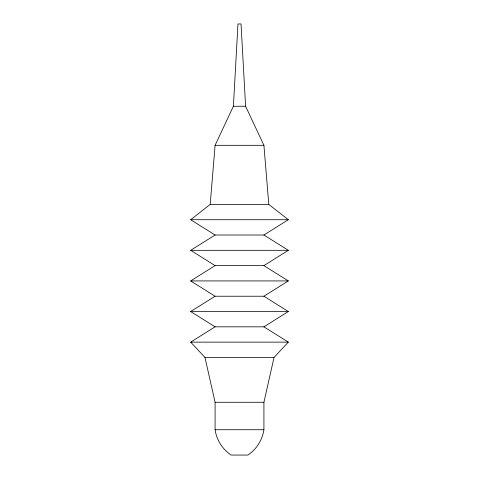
<?xml version="1.0" encoding="UTF-8"?>
<svg xmlns="http://www.w3.org/2000/svg" width="479" height="479" viewBox="0 0 479 479"><rect width="100%" height="100%" fill="white"/><g stroke="black" fill="none" stroke-linecap="round" stroke-linejoin="round"><path stroke-width="0.72" d="M215.083 235.015L190.672 219.711L210.203 204.413L215.083 145.311L233.399 106.266L237.973 23.95L241.027 23.95L245.601 106.266L263.917 145.311L268.797 204.413L288.328 219.711L263.917 235.015L215.083 235.015L190.672 250.319L215.083 265.617L263.917 265.617L288.328 280.922L263.917 296.226L215.083 296.226L190.672 280.922L215.083 265.617M263.917 429.723C262.444 439.914 256.505 449.332 247.942 455.05L231.058 455.05C222.496 449.332 216.556 439.914 215.083 429.723L215.083 402.282L204.97 357.43L190.672 342.132L215.083 326.828L263.917 326.828L288.328 342.132L274.03 357.43L263.917 402.282L263.917 429.723L215.083 429.723M215.083 326.828L190.672 311.524L215.083 296.226M263.917 265.617L288.328 250.319L263.917 235.015M263.917 326.828L288.328 311.524L263.917 296.226M233.399 106.266L245.601 106.266M215.083 145.311L263.917 145.311M210.203 204.413L268.797 204.413M190.672 219.711L288.328 219.711M190.672 250.319L288.328 250.319M190.672 280.922L288.328 280.922M190.672 311.524L288.328 311.524M190.672 342.132L288.328 342.132M204.97 357.43L274.03 357.43M215.083 402.282L263.917 402.282"/></g></svg>
